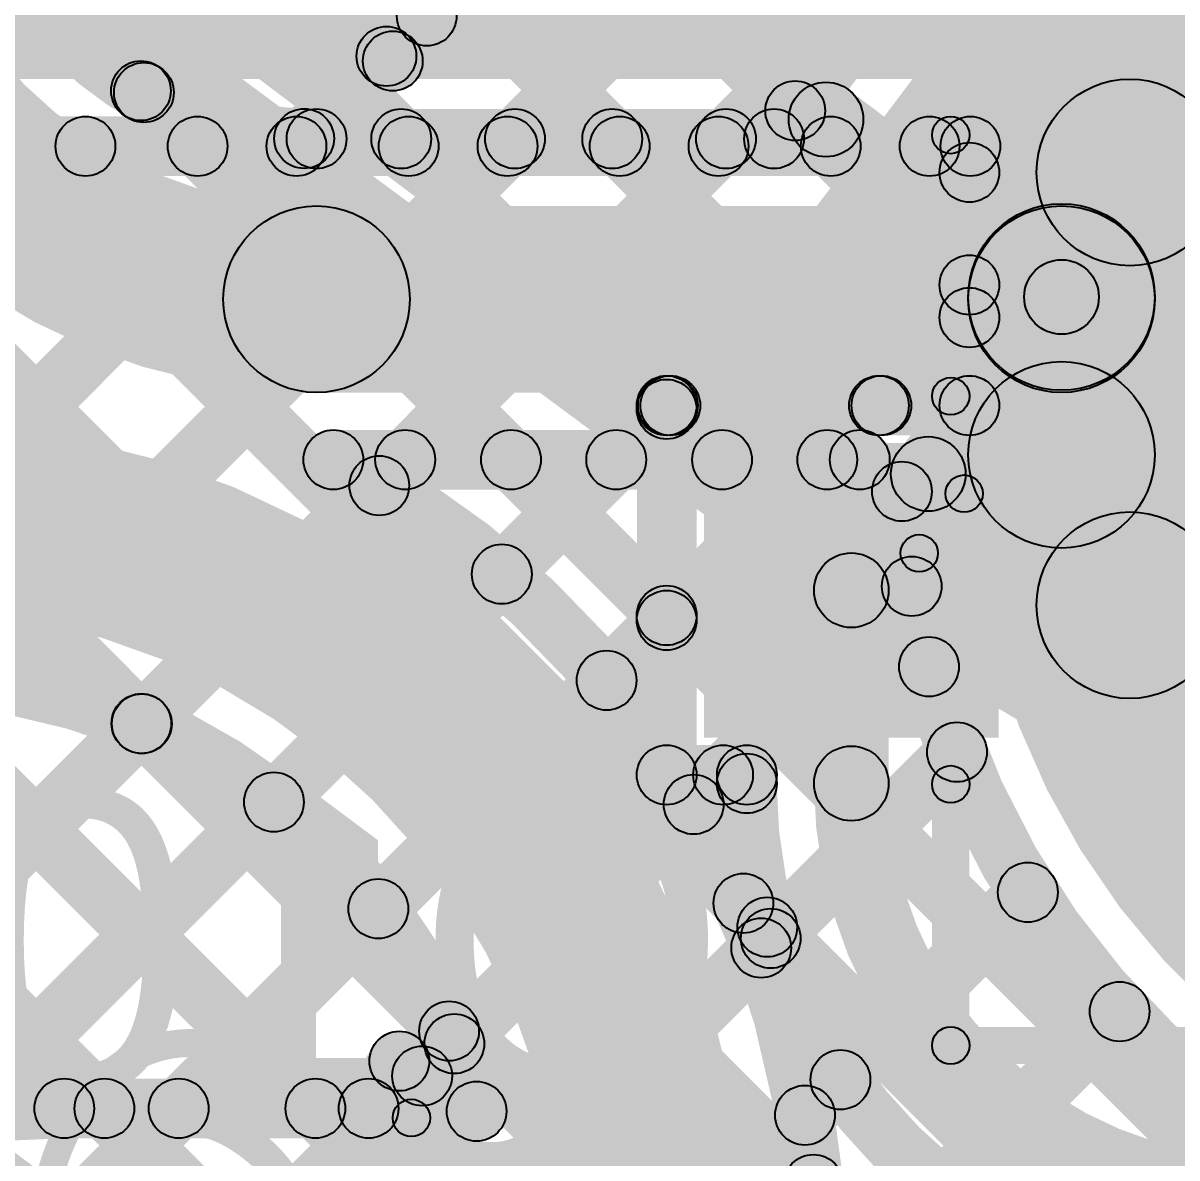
# Model space of a CAD drawing. Header units: millimetres. Extents: x -2.17 to 2.17, y -2.17 to 2.17.
# Drawn here: x -0.7623 to -0.6077, y -1.0527 to -0.9006 of the extents above; entities that cross this region are included whole.
import ezdxf

# ---------------------------------------------------------------- set-up
doc = ezdxf.new("R2010")
doc.units = ezdxf.units.MM
doc.header["$MEASUREMENT"] = 0
for name, color, linetype in [('BottomLayer', 5, 'Continuous'), ('BottomOverlay', 54, 'Continuous'), ('BottomPaste', 16, 'Continuous'), ('BottomSolder', 6, 'Continuous'), ('Mechanical2', 216, 'Continuous'), ('TopLayer', 1, 'Continuous'), ('TopOverlay', 2, 'Continuous'), ('TopPaste', 8, 'Continuous'), ('TopSolder', 216, 'Continuous')]:
    doc.layers.add(name, color=color, linetype=linetype)

# ---------------------------------------------------------------- blocks, each defined once
blk = doc.blocks.new('SOT23_3_B_97')
at = {"layer": 'BottomLayer'}
for points in [[(-0.02165995, 0.02657475), (-0.05315605, 0.02657475), (-0.05315605, 0.05807085), (-0.02165995, 0.05807085)], [(0.05314315, 0.02657475), (0.02164705, 0.02657475), (0.02164705, 0.05807085), (0.05314315, 0.05807085)], [(0.01574165, -0.05807095), (-0.01575445, -0.05807095), (-0.01575445, -0.02657485), (0.01574165, -0.02657485)]]:
    blk.add_hatch(color=5, dxfattribs=at).paths.add_polyline_path(points)
at = {"layer": 'BottomOverlay'}
h = blk.add_hatch(color=54, dxfattribs=at)
edge = h.paths.add_edge_path()
edge.add_arc((-0.066, 0.045), 0.0025, 0, 360)
h = blk.add_hatch(color=54, dxfattribs=at)
edge = h.paths.add_edge_path()
edge.add_arc((-0.06, 0.045), 0.0025, 0, 360)
h = blk.add_hatch(color=54, dxfattribs=at)
edge = h.paths.add_edge_path()
edge.add_arc((-0.0110064, 0.032), 0.0025, 0, 360)
for points in [[(0.0109936, 0.0345), (0.0109936, 0.0295), (-0.0110064, 0.0295), (-0.0110064, 0.0345)], [(-0.0585064, -0.029), (-0.0635064, -0.029), (-0.0635064, 0.03), (-0.0585064, 0.03)], [(0.0634936, -0.029), (0.0584936, -0.029), (0.0584936, 0.03), (0.0634936, 0.03)], [(-0.0260064, -0.0265), (-0.0260064, -0.0315), (-0.0610064, -0.0315), (-0.0610064, -0.0265)], [(0.0609936, -0.0265), (0.0609936, -0.0315), (0.0259936, -0.0315), (0.0259936, -0.0265)]]:
    blk.add_hatch(color=54, dxfattribs=at).paths.add_polyline_path(points)
h = blk.add_hatch(color=54, dxfattribs=at)
edge = h.paths.add_edge_path()
edge.add_arc((0.0109936, 0.032), 0.0025, 0, 360)
h = blk.add_hatch(color=54, dxfattribs=at)
edge = h.paths.add_edge_path()
edge.add_arc((-0.0610064, 0.03), 0.0025, 0, 360)
h = blk.add_hatch(color=54, dxfattribs=at)
edge = h.paths.add_edge_path()
edge.add_arc((0.0609936, 0.03), 0.0025, 0, 360)
h = blk.add_hatch(color=54, dxfattribs=at)
edge = h.paths.add_edge_path()
edge.add_arc((-0.0610064, -0.029), 0.0025, 0, 360)
h = blk.add_hatch(color=54, dxfattribs=at)
edge = h.paths.add_edge_path()
edge.add_arc((-0.0610064, -0.029), 0.0025, 0, 360)
h = blk.add_hatch(color=54, dxfattribs=at)
edge = h.paths.add_edge_path()
edge.add_arc((-0.0260064, -0.029), 0.0025, 0, 360)
h = blk.add_hatch(color=54, dxfattribs=at)
edge = h.paths.add_edge_path()
edge.add_arc((0.0259936, -0.029), 0.0025, 0, 360)
h = blk.add_hatch(color=54, dxfattribs=at)
edge = h.paths.add_edge_path()
edge.add_arc((0.0609936, -0.029), 0.0025, 0, 360)
h = blk.add_hatch(color=54, dxfattribs=at)
edge = h.paths.add_edge_path()
edge.add_arc((0.0609936, -0.029), 0.0025, 0, 360)
at = {"layer": 'BottomPaste'}
for points in [[(-0.02165995, 0.02657475), (-0.05315605, 0.02657475), (-0.05315605, 0.05807085), (-0.02165995, 0.05807085)], [(0.05314315, 0.02657475), (0.02164705, 0.02657475), (0.02164705, 0.05807085), (0.05314315, 0.05807085)], [(0.01574165, -0.05807095), (-0.01575445, -0.05807095), (-0.01575445, -0.02657485), (0.01574165, -0.02657485)]]:
    blk.add_hatch(color=16, dxfattribs=at).paths.add_polyline_path(points)
at = {"layer": 'BottomSolder'}
for points in [[(-0.01765995, 0.02257475), (-0.05715605, 0.02257475), (-0.05715605, 0.06207085), (-0.01765995, 0.06207085)], [(0.05714315, 0.02257475), (0.01764705, 0.02257475), (0.01764705, 0.06207085), (0.05714315, 0.06207085)], [(0.01974165, -0.06207095), (-0.01975445, -0.06207095), (-0.01975445, -0.02257485), (0.01974165, -0.02257485)]]:
    blk.add_hatch(color=6, dxfattribs=at).paths.add_polyline_path(points)
at = {"layer": 'BottomOverlay', "const_width": 0.005}
blk.add_lwpolyline([(-0.06, 0.045, 1), (-0.066, 0.045, 1)], format="xyb", close=True, dxfattribs=at)
at = {"layer": 'BottomOverlay'}
for centre in [(-0.066, 0.045), (-0.06, 0.045), (-0.0110064, 0.032), (0.0109936, 0.032), (-0.0610064, 0.03), (0.0609936, 0.03), (-0.0610064, -0.029), (-0.0610064, -0.029), (-0.0260064, -0.029), (0.0259936, -0.029), (0.0609936, -0.029), (0.0609936, -0.029)]:
    blk.add_circle(centre, 0.0025, dxfattribs=at)
blk = doc.blocks.new('WS2812B_M____220')
at = {"layer": 'TopLayer'}
blk.add_hatch(color=1, dxfattribs=at).paths.add_polyline_path([(0.03503965, -0.01141725), (0.09409475, -0.01141725), (0.09409475, -0.05078735), (0.03503965, -0.05078735)])
at = {"layer": 'TopOverlay'}
h = blk.add_hatch(color=2, dxfattribs=at)
edge = h.paths.add_edge_path()
edge.add_arc((0.0699999, -0.06), 0.0025, 0, 360)
for points in [[(0.072500199998875, -0.06999992500000003), (0.067500200001125, -0.07000007499999997), (0.067499900001125, -0.06000007499999997), (0.072499899998875, -0.05999992500000004)], [(-0.06999999642857653, -0.07250019999999745), (-0.07000000357142347, -0.06750020000000255), (0.07000019642857654, -0.06750000000000254), (0.07000020357142347, -0.07249999999999746)]]:
    blk.add_hatch(color=2, dxfattribs=at).paths.add_polyline_path(points)
h = blk.add_hatch(color=2, dxfattribs=at)
edge = h.paths.add_edge_path()
edge.add_arc((0.0700002, -0.07), 0.0025, 0, 360)
h = blk.add_hatch(color=2, dxfattribs=at)
edge = h.paths.add_edge_path()
edge.add_arc((0.0700002, -0.07), 0.0025, 0, 360)
at = {"layer": 'TopPaste'}
blk.add_hatch(color=8, dxfattribs=at).paths.add_polyline_path([(0.03503965, -0.01141725), (0.09409475, -0.01141725), (0.09409475, -0.05078735), (0.03503965, -0.05078735)])
at = {"layer": 'TopSolder'}
for points in [[(0.03103955, 0.05478745), (0.09809465, 0.05478745), (0.09809465, 0.00741735), (0.03103955, 0.00741735)], [(0.03103965, -0.00741725), (0.09809475, -0.00741725), (0.09809475, -0.05478735), (0.03103965, -0.05478735)]]:
    blk.add_hatch(color=216, dxfattribs=at).paths.add_polyline_path(points)
at = {"layer": 'TopOverlay'}
for centre in [(0.0699999, -0.06), (0.0700002, -0.07), (0.0700002, -0.07)]:
    blk.add_circle(centre, 0.0025, dxfattribs=at)
blk = doc.blocks.new('C__0402_356')
at = {"layer": 'TopLayer'}
for points in [[(-0.0275, -0.0125), (-0.0275, 0.0125), (-0.009499999999999998, 0.0125), (-0.009500000000000001, -0.0125)], [(0.009499999999999998, -0.0125), (0.009500000000000001, 0.0125), (0.0275, 0.0125), (0.0275, -0.0125)]]:
    blk.add_hatch(color=1, dxfattribs=at).paths.add_polyline_path(points)
at = {"layer": 'TopOverlay'}
h = blk.add_hatch(color=2, dxfattribs=at)
edge = h.paths.add_edge_path()
edge.add_arc((-0.031, 0.0159999), 0.0025, 0, 360)
h = blk.add_hatch(color=2, dxfattribs=at)
edge = h.paths.add_edge_path()
edge.add_arc((-0.031, 0.0159999), 0.0025, 0, 360)
for points in [[(-0.0110001125000625, 0.01849999999996875), (-0.0110000874999375, 0.01350000000003125), (-0.0309999874999375, 0.01349990000003125), (-0.0310000125000625, 0.01849989999996875)], [(0.031, 0.0185), (0.031, 0.0135), (0.011, 0.0135), (0.011, 0.0185)], [(-0.0335, 0.0159999), (-0.0285, 0.0159999), (-0.0285, -0.016), (-0.0335, -0.016)], [(0.0285, 0.016), (0.0335, 0.016), (0.0335, -0.0159999), (0.0285, -0.0159999)], [(-0.011, -0.0135), (-0.011, -0.0185), (-0.031, -0.0185), (-0.031, -0.0135)], [(0.0309999874999375, -0.01349990000003125), (0.0310000125000625, -0.01849989999996875), (0.0110001125000625, -0.01849999999996875), (0.0110000874999375, -0.01350000000003125)]]:
    blk.add_hatch(color=2, dxfattribs=at).paths.add_polyline_path(points)
h = blk.add_hatch(color=2, dxfattribs=at)
edge = h.paths.add_edge_path()
edge.add_arc((-0.0110001, 0.016), 0.0025, 0, 360)
h = blk.add_hatch(color=2, dxfattribs=at)
edge = h.paths.add_edge_path()
edge.add_arc((0.011, 0.016), 0.0025, 0, 360)
h = blk.add_hatch(color=2, dxfattribs=at)
edge = h.paths.add_edge_path()
edge.add_arc((0.031, 0.016), 0.0025, 0, 360)
h = blk.add_hatch(color=2, dxfattribs=at)
edge = h.paths.add_edge_path()
edge.add_arc((0.031, 0.016), 0.0025, 0, 360)
h = blk.add_hatch(color=2, dxfattribs=at)
edge = h.paths.add_edge_path()
edge.add_arc((-0.031, -0.016), 0.0025, 0, 360)
h = blk.add_hatch(color=2, dxfattribs=at)
edge = h.paths.add_edge_path()
edge.add_arc((-0.031, -0.016), 0.0025, 0, 360)
h = blk.add_hatch(color=2, dxfattribs=at)
edge = h.paths.add_edge_path()
edge.add_arc((-0.011, -0.016), 0.0025, 0, 360)
h = blk.add_hatch(color=2, dxfattribs=at)
edge = h.paths.add_edge_path()
edge.add_arc((0.0110001, -0.016), 0.0025, 0, 360)
h = blk.add_hatch(color=2, dxfattribs=at)
edge = h.paths.add_edge_path()
edge.add_arc((0.031, -0.0159999), 0.0025, 0, 360)
h = blk.add_hatch(color=2, dxfattribs=at)
edge = h.paths.add_edge_path()
edge.add_arc((0.031, -0.0159999), 0.0025, 0, 360)
at = {"layer": 'TopPaste'}
for points in [[(-0.0275, -0.0125), (-0.0275, 0.0125), (-0.009499999999999998, 0.0125), (-0.009500000000000001, -0.0125)], [(0.009499999999999998, -0.0125), (0.009500000000000001, 0.0125), (0.0275, 0.0125), (0.0275, -0.0125)]]:
    blk.add_hatch(color=8, dxfattribs=at).paths.add_polyline_path(points)
at = {"layer": 'TopSolder'}
for points in [[(-0.0298622, -0.0148622), (-0.0298622, 0.0148622), (-0.007137799999999999, 0.0148622), (-0.007137800000000001, -0.0148622)], [(0.007137799999999999, -0.0148622), (0.007137800000000001, 0.0148622), (0.0298622, 0.0148622), (0.0298622, -0.0148622)]]:
    blk.add_hatch(color=216, dxfattribs=at).paths.add_polyline_path(points)
at = {"layer": 'TopOverlay'}
for centre in [(-0.031, 0.0159999), (-0.031, 0.0159999), (-0.0110001, 0.016), (0.011, 0.016), (0.031, 0.016), (0.031, 0.016), (-0.031, -0.016), (-0.031, -0.016), (-0.011, -0.016), (0.0110001, -0.016), (0.031, -0.0159999), (0.031, -0.0159999)]:
    blk.add_circle(centre, 0.0025, dxfattribs=at)

msp = doc.modelspace()

# ---------------------------------------------------------------- hatches: boundary and pattern name
at = {"layer": 'BottomLayer'}
for points in [[(-0.8998904271247461, -0.8466675271247461), (-0.8942335728752538, -0.8410106728752539), (-0.2302130728752538, -1.505031172875254), (-0.2358699271247462, -1.510688027124746)], [(-0.9028284271247461, -0.8720138271247462), (-0.8971715728752538, -0.8663569728752538), (-0.2589549728752538, -1.504573572875254), (-0.2646118271247462, -1.510230427124746)], [(-0.7910752, -0.9081105), (-0.7910752, -0.8831105), (-0.589, -0.8831105), (-0.589, -0.9081105)], [(-0.9028284271247461, -0.9002981271247461), (-0.8971715728752538, -0.8946412728752539), (-0.2876969728752538, -1.504115872875254), (-0.2933538271247462, -1.509772727124746)], [(-0.7910752, -0.9211105), (-0.7910752, -0.9131105), (-0.6353681, -0.9131105), (-0.6353681, -0.9211105)], [(-0.8971715728752538, -1.150820127124746), (-0.9028284271247461, -1.145163272875254), (-0.6719472271247462, -0.9142820728752539), (-0.6662903728752538, -0.9199389271247461)], [(-0.8971715728752538, -1.122535827124746), (-0.9028284271247461, -1.116878972875254), (-0.7002315271247461, -0.9142820728752539), (-0.6945746728752539, -0.9199389271247461)], [(-0.8971715728752538, -1.094251527124746), (-0.9028284271247461, -1.088594672875254), (-0.7285158271247462, -0.9142820728752539), (-0.7228589728752538, -0.9199389271247461)], [(-0.8971715728752538, -1.065967227124746), (-0.9028284271247461, -1.060310372875254), (-0.7568001271247461, -0.9142820728752539), (-0.7511432728752538, -0.9199389271247461)], [(-0.7985171271247461, -0.9197565271247461), (-0.7928602728752538, -0.9140996728752538), (-0.2014710728752538, -1.505488872875254), (-0.2071279271247462, -1.511145727124746)], [(-0.7700504271247461, -0.9199389271247461), (-0.7643935728752539, -0.9142820728752539), (-0.6597584728752539, -1.018917172875254), (-0.6654153271247462, -1.024574027124746)], [(-0.7417661271247461, -0.9199389271247461), (-0.7361092728752539, -0.9142820728752539), (-0.6732425728752539, -0.9771487728752538), (-0.6788994271247462, -0.9828056271247462)], [(-0.7134818271247462, -0.9199389271247461), (-0.7078249728752538, -0.9142820728752539), (-0.6730794728752538, -0.9490275728752539), (-0.6787363271247462, -0.9546844271247461)], [(-0.6851975271247461, -0.9199389271247461), (-0.6795406728752539, -0.9142820728752539), (-0.6447951728752539, -0.9490275728752539), (-0.6504520271247461, -0.9546844271247461)], [(-0.6727515728752539, -0.9546844271247461), (-0.6784084271247461, -0.9490275728752539), (-0.6436629271247462, -0.9142820728752539), (-0.6380060728752539, -0.9199389271247461)], [(-0.6569132271247461, -0.9199389271247461), (-0.6512563728752538, -0.9142820728752539), (-0.6326715728752539, -0.9328668728752538), (-0.6383284271247461, -0.9385237271247462)], [(-0.6315, -0.951856), (-0.6395, -0.951856), (-0.6395, -0.9206105), (-0.6315, -0.9206105)], [(-0.6015, -0.9786105), (-0.6265, -0.9786105), (-0.6265, -0.9206105), (-0.6015, -0.9206105)], [(-0.6444672728752538, -0.9546844271247461), (-0.6501241271247461, -0.9490275728752539), (-0.6383284271247461, -0.9372318728752539), (-0.6326715728752539, -0.9428887271247461)], [(-0.676071, -0.955856), (-0.676071, -0.947856), (-0.6355, -0.947856), (-0.6355, -0.955856)], [(-0.8971715728752538, -1.179104427124746), (-0.9028284271247461, -1.173447572875254), (-0.6788994271247462, -0.9495185728752539), (-0.6732425728752539, -0.9551754271247461)], [(-0.672071, -1.0013522), (-0.680071, -1.0013522), (-0.680071, -0.951856), (-0.672071, -0.951856)], [(-0.6463229, -1.002491), (-0.6563229, -1.002491), (-0.6563229, -0.9766041), (-0.6463229, -0.9766041)], [(-0.8971715728752538, -1.207388727124746), (-0.9028284271247461, -1.201731872875254), (-0.6788994271247462, -0.9778028728752538), (-0.6732425728752539, -0.9834597271247462)], [(-0.676071, -1.0053522), (-0.676071, -0.9973522), (-0.6653229, -0.9973522), (-0.6653229, -1.0053522)], [(-0.8971715728752538, -1.235673027124746), (-0.9028284271247461, -1.230016172875254), (-0.6713360271247462, -0.9985237728752538), (-0.6656791728752539, -1.004180627124746)], [(-0.8971715728752538, -1.263957327124746), (-0.9028284271247461, -1.258300472875254), (-0.6649577271247461, -1.020429772875254), (-0.6593008728752539, -1.026086627124746)], [(-0.8971715728752538, -1.292241627124746), (-0.9028284271247461, -1.286584772875254), (-0.6556101271247461, -1.039366472875254), (-0.6499532728752538, -1.045023327124746)]]:
    msp.add_hatch(color=5, dxfattribs=at).paths.add_polyline_path(points)
h = msp.add_hatch(color=5, dxfattribs=at)
edge = h.paths.add_edge_path()
edge.add_arc((-0.614, -0.9206105), 0.0125, 0, 360)
h = msp.add_hatch(color=5, dxfattribs=at)
edge = h.paths.add_edge_path()
edge.add_arc((-0.614, -0.9206105), 0.0125, 0, 360)
h = msp.add_hatch(color=5, dxfattribs=at)
edge = h.paths.add_edge_path()
edge.add_arc((-0.7539717, -0.9171105), 0.004, 0, 360)
h = msp.add_hatch(color=5, dxfattribs=at)
edge = h.paths.add_edge_path()
edge.add_arc((-0.7389377, -0.9171105), 0.004, 0, 360)
h = msp.add_hatch(color=5, dxfattribs=at)
edge = h.paths.add_edge_path()
edge.add_arc((-0.7256874, -0.9171105), 0.004, 0, 360)
h = msp.add_hatch(color=5, dxfattribs=at)
edge = h.paths.add_edge_path()
edge.add_arc((-0.7106534, -0.9171105), 0.004, 0, 360)
h = msp.add_hatch(color=5, dxfattribs=at)
edge = h.paths.add_edge_path()
edge.add_arc((-0.6974031, -0.9171105), 0.004, 0, 360)
h = msp.add_hatch(color=5, dxfattribs=at)
edge = h.paths.add_edge_path()
edge.add_arc((-0.6823691, -0.9171105), 0.004, 0, 360)
h = msp.add_hatch(color=5, dxfattribs=at)
edge = h.paths.add_edge_path()
edge.add_arc((-0.6691188, -0.9171105), 0.004, 0, 360)
h = msp.add_hatch(color=5, dxfattribs=at)
edge = h.paths.add_edge_path()
edge.add_arc((-0.6540848, -0.9171105), 0.004, 0, 360)
h = msp.add_hatch(color=5, dxfattribs=at)
edge = h.paths.add_edge_path()
edge.add_arc((-0.6408345, -0.9171105), 0.004, 0, 360)
h = msp.add_hatch(color=5, dxfattribs=at)
edge = h.paths.add_edge_path()
edge.add_arc((-0.6353681, -0.9171105), 0.004, 0, 360)
h = msp.add_hatch(color=5, dxfattribs=at)
edge = h.paths.add_edge_path()
edge.add_arc((-0.6353681, -0.9171105), 0.004, 0, 360)
h = msp.add_hatch(color=5, dxfattribs=at)
edge = h.paths.add_edge_path()
edge.add_arc((-0.6355, -0.9206105), 0.004, 0, 360)
h = msp.add_hatch(color=5, dxfattribs=at)
edge = h.paths.add_edge_path()
edge.add_arc((-0.6355, -0.9206105), 0.004, 0, 360)
h = msp.add_hatch(color=5, dxfattribs=at)
edge = h.paths.add_edge_path()
edge.add_arc((-0.6355, -0.9356953), 0.004, 0, 360)
h = msp.add_hatch(color=5, dxfattribs=at)
edge = h.paths.add_edge_path()
edge.add_arc((-0.6355, -0.9400603), 0.004, 0, 360)
h = msp.add_hatch(color=5, dxfattribs=at)
edge = h.paths.add_edge_path()
edge.add_arc((-0.676071, -0.951856), 0.004, 0, 360)
h = msp.add_hatch(color=5, dxfattribs=at)
edge = h.paths.add_edge_path()
edge.add_arc((-0.676071, -0.951856), 0.004, 0, 360)
h = msp.add_hatch(color=5, dxfattribs=at)
edge = h.paths.add_edge_path()
edge.add_arc((-0.6759079, -0.951856), 0.004, 0, 360)
h = msp.add_hatch(color=5, dxfattribs=at)
edge = h.paths.add_edge_path()
edge.add_arc((-0.67558, -0.951856), 0.004, 0, 360)
h = msp.add_hatch(color=5, dxfattribs=at)
edge = h.paths.add_edge_path()
edge.add_arc((-0.6476236, -0.951856), 0.004, 0, 360)
h = msp.add_hatch(color=5, dxfattribs=at)
edge = h.paths.add_edge_path()
edge.add_arc((-0.6472957, -0.951856), 0.004, 0, 360)
h = msp.add_hatch(color=5, dxfattribs=at)
edge = h.paths.add_edge_path()
edge.add_arc((-0.6355, -0.951856), 0.004, 0, 360)
h = msp.add_hatch(color=5, dxfattribs=at)
edge = h.paths.add_edge_path()
edge.add_arc((-0.6355, -0.951856), 0.004, 0, 360)
h = msp.add_hatch(color=5, dxfattribs=at)
edge = h.paths.add_edge_path()
edge.add_arc((-0.676071, -0.952347), 0.004, 0, 360)
h = msp.add_hatch(color=5, dxfattribs=at)
edge = h.paths.add_edge_path()
edge.add_arc((-0.614, -0.9786105), 0.0125, 0, 360)
h = msp.add_hatch(color=5, dxfattribs=at)
edge = h.paths.add_edge_path()
edge.add_arc((-0.614, -0.9786105), 0.0125, 0, 360)
h = msp.add_hatch(color=5, dxfattribs=at)
edge = h.paths.add_edge_path()
edge.add_arc((-0.6513229, -0.9766041), 0.005, 0, 360)
h = msp.add_hatch(color=5, dxfattribs=at)
edge = h.paths.add_edge_path()
edge.add_arc((-0.676071, -0.9799772), 0.004, 0, 360)
h = msp.add_hatch(color=5, dxfattribs=at)
edge = h.paths.add_edge_path()
edge.add_arc((-0.676071, -0.9806313), 0.004, 0, 360)
h = msp.add_hatch(color=5, dxfattribs=at)
edge = h.paths.add_edge_path()
edge.add_arc((-0.676071, -1.0013522), 0.004, 0, 360)
h = msp.add_hatch(color=5, dxfattribs=at)
edge = h.paths.add_edge_path()
edge.add_arc((-0.676071, -1.0013522), 0.004, 0, 360)
h = msp.add_hatch(color=5, dxfattribs=at)
edge = h.paths.add_edge_path()
edge.add_arc((-0.6685076, -1.0013522), 0.004, 0, 360)
h = msp.add_hatch(color=5, dxfattribs=at)
edge = h.paths.add_edge_path()
edge.add_arc((-0.6653229, -1.0013522), 0.004, 0, 360)
h = msp.add_hatch(color=5, dxfattribs=at)
edge = h.paths.add_edge_path()
edge.add_arc((-0.6653229, -1.002491), 0.004, 0, 360)
h = msp.add_hatch(color=5, dxfattribs=at)
edge = h.paths.add_edge_path()
edge.add_arc((-0.6513229, -1.002491), 0.005, 0, 360)
h = msp.add_hatch(color=5, dxfattribs=at)
edge = h.paths.add_edge_path()
edge.add_arc((-0.6513229, -1.002491), 0.005, 0, 360)
h = msp.add_hatch(color=5, dxfattribs=at)
edge = h.paths.add_edge_path()
edge.add_arc((-0.6625869, -1.0217456), 0.004, 0, 360)
h = msp.add_hatch(color=5, dxfattribs=at)
edge = h.paths.add_edge_path()
edge.add_arc((-0.6621293, -1.0232582), 0.004, 0, 360)
h = msp.add_hatch(color=5, dxfattribs=at)
edge = h.paths.add_edge_path()
edge.add_arc((-0.6527817, -1.0421949), 0.004, 0, 360)
at = {"layer": 'TopLayer'}
for points in [[(-0.7053997728752539, -0.9024797271247461), (-0.7110566271247462, -0.8968228728752539), (-0.6357150271247461, -0.8214812728752539), (-0.6300581728752539, -0.8271381271247461)], [(-0.6935746728752539, -0.9189389271247461), (-0.6992315271247461, -0.9132820728752539), (-0.6080612271247462, -0.8221117728752538), (-0.6024043728752538, -0.8277686271247462)], [(-0.7095825558113581, -0.9080951572415125), (-0.7159716441886419, -0.9032806427584875), (-0.681445444188642, -0.8574627427584876), (-0.675056355811358, -0.8622772572415125)], [(-0.7716707580908031, -0.8663169435486564), (-0.7668562419091969, -0.8599278564513435), (-0.7103698419091968, -0.9024933564513435), (-0.7151843580908032, -0.9088824435486564)], [(-0.7533365271247462, -0.8800840271247461), (-0.7476796728752538, -0.8744271728752538), (-0.7088247728752538, -0.9132820728752539), (-0.7144816271247462, -0.9189389271247461)], [(-0.6952922271247461, -0.8815597271247462), (-0.6896353728752539, -0.8759028728752538), (-0.6560182728752538, -0.9095199728752539), (-0.6616751271247462, -0.9151768271247461)], [(-0.6584870542517779, -0.9185177551718745), (-0.6648761457482221, -0.9137032448281255), (-0.6408372457482221, -0.8818024448281254), (-0.6344481542517779, -0.8866169551718746)], [(-0.6652903728752538, -0.9189389271247461), (-0.6709472271247462, -0.9132820728752539), (-0.6448273271247461, -0.8871621728752539), (-0.6391704728752539, -0.8928190271247461)], [(-0.7658885271247462, -0.8958163271247461), (-0.7602316728752538, -0.8901594728752539), (-0.7433124728752538, -0.9070786728752539), (-0.7489693271247462, -0.9127355271247461)], [(-0.7437084728752539, -0.9125041271247462), (-0.7493653271247461, -0.9068472728752539), (-0.7325836271247461, -0.8900655728752539), (-0.7269267728752539, -0.8957224271247461)], [(-0.7074468271247462, -0.8976894271247462), (-0.7017899728752539, -0.8920325728752538), (-0.6805404728752539, -0.9132820728752539), (-0.6861973271247461, -0.9189389271247461)], [(-0.7107970728752538, -0.9078770271247462), (-0.7164539271247461, -0.9022201728752538), (-0.7110566271247462, -0.8968228728752539), (-0.7053997728752539, -0.9024797271247461)], [(-0.7218292728752539, -0.9189092271247461), (-0.7274861271247461, -0.9132523728752538), (-0.7164539271247461, -0.9022201728752538), (-0.7107970728752538, -0.9078770271247462)], [(-0.6577293694996735, -0.9175123817822551), (-0.6517112305003265, -0.9095260182177448), (-0.6201431305003265, -0.9333142182177449), (-0.6261612694996735, -0.9413005817822552)], [(-0.723, -0.9201105), (-0.723, -0.9121105), (-0.6616816, -0.9121105), (-0.6616816, -0.9201105)], [(-0.723, -0.9501105), (-0.723, -0.9251105), (-0.6231522, -0.9251105), (-0.6231522, -0.9501105)], [(-0.6261612694996735, -0.9413005817822552), (-0.6201431305003265, -0.9333142182177449), (-0.5885750305003264, -0.9571024182177449), (-0.5945931694996736, -0.9650887817822551)], [(-0.6370239238549172, -0.9640239769804614), (-0.6450102761450827, -0.9580058230195386), (-0.6271453761450827, -0.9342983230195386), (-0.6191590238549173, -0.9403164769804614)], [(-0.6106522, -0.9376105), (-0.6356522, -0.9376105), (-0.6356522, -0.9373074), (-0.6106522, -0.9373074)], [(-0.6106522, -0.9584583), (-0.6356522, -0.9584583), (-0.6356522, -0.9376105), (-0.6106522, -0.9376105)], [(-0.7207468, -0.9631105), (-0.7207468, -0.9551105), (-0.6501911, -0.9551105), (-0.6501911, -0.9631105)], [(-0.7117578728752538, -0.9654064271247461), (-0.7174147271247462, -0.9597495728752539), (-0.7139472271247461, -0.9562820728752539), (-0.7082903728752539, -0.9619389271247462)], [(-0.6953375728752539, -0.9772704271247461), (-0.7009944271247461, -0.9716135728752539), (-0.6856629271247462, -0.9562820728752539), (-0.6800060728752538, -0.9619389271247462)], [(-0.6997659271247462, -0.9619389271247462), (-0.6941090728752538, -0.9562820728752539), (-0.5870332728752539, -1.063357872875254), (-0.5926901271247461, -1.069014727124746)], [(-0.6812917728752539, -0.9915089271247461), (-0.6869486271247461, -0.9858520728752539), (-0.6573786271247462, -0.9562820728752539), (-0.6517217728752539, -0.9619389271247462)], [(-0.6714816271247461, -0.9619389271247462), (-0.6658247728752539, -0.9562820728752539), (-0.6380839728752539, -0.9840228728752538), (-0.6437408271247461, -0.9896797271247462)], [(-0.6525983687068092, -0.9623050355489049), (-0.6477838312931908, -0.9559159644510951), (-0.6421350312931908, -0.9601726644510951), (-0.6469495687068092, -0.9665617355489049)], [(-0.6696286728752538, -1.008130127124746), (-0.6752855271247461, -1.002473272875254), (-0.6460566271247461, -0.9732443728752539), (-0.6403997728752538, -0.9789012271247461)], [(-0.7837723271247461, -0.9910697271247462), (-0.7781154728752538, -0.9854128728752538), (-0.7203220728752538, -1.043206272875254), (-0.7259789271247461, -1.048863127124746)], [(-0.8097367271247461, -0.9933896271247461), (-0.8040798728752538, -0.9877327728752539), (-0.7486063728752539, -1.043206272875254), (-0.7542632271247461, -1.048863127124746)], [(-0.8090171728752539, -1.062665727124746), (-0.8146740271247461, -1.057008872875254), (-0.7492994271247462, -0.9916342728752539), (-0.7436425728752538, -0.9972911271247461)], [(-0.7492423271247461, -0.9973154271247462), (-0.7435854728752539, -0.9916585728752538), (-0.7024018728752539, -1.032842172875254), (-0.7080587271247462, -1.038499027124746)], [(-0.6605761728752538, -1.027361927124746), (-0.6662330271247462, -1.021705072875254), (-0.6399900271247462, -0.9954620728752539), (-0.6343331728752538, -1.001118927124746)], [(-0.7681682728752539, -1.050101127124746), (-0.7738251271247462, -1.044444272875254), (-0.7315367271247462, -1.002155872875254), (-0.7258798728752539, -1.007812727124746)], [(-0.6547064728752539, -1.049776527124746), (-0.6603633271247461, -1.044119672875254), (-0.6304951271247461, -1.014251472875254), (-0.6248382728752538, -1.019908327124746)], [(-0.6686153271247461, -1.021373827124746), (-0.6629584728752539, -1.015716972875254), (-0.6153175728752539, -1.063357872875254), (-0.6209744271247462, -1.069014727124746)], [(-0.7386459728752539, -1.048863127124746), (-0.7443028271247462, -1.043206272875254), (-0.7175446271247461, -1.016448072875254), (-0.7118877728752538, -1.022104927124746)], [(-0.6456603728752539, -1.069014727124746), (-0.6513172271247462, -1.063357872875254), (-0.6181911271247461, -1.030231772875254), (-0.6125342728752539, -1.035888627124746)], [(-0.7060136728752539, -1.044515127124746), (-0.7116705271247461, -1.038858272875254), (-0.7073568271247461, -1.034544572875254), (-0.7016999728752539, -1.040201427124746)], [(-0.7126609099486295, -1.048213244160497), (-0.7193702900513704, -1.043856155839503), (-0.7152563900513705, -1.037521255839503), (-0.7085470099486295, -1.041878344160497)], [(-0.7140802490388836, -1.043054486883329), (-0.7097231509611164, -1.036345113116671), (-0.6993690509611165, -1.043069113116671), (-0.7037261490388835, -1.049778486883329)], [(-0.7568105, -1.0500347), (-0.7568105, -1.0420347), (-0.7160156, -1.0420347), (-0.7160156, -1.0500347)], [(-0.6173760728752539, -1.069014727124746), (-0.6230329271247461, -1.063357872875254), (-0.6032802271247462, -1.043605172875254), (-0.5976233728752539, -1.049262027124746)]]:
    msp.add_hatch(color=1, dxfattribs=at).paths.add_polyline_path(points)
h = msp.add_hatch(color=1, dxfattribs=at)
edge = h.paths.add_edge_path()
edge.add_arc((-0.7082282, -0.8996513), 0.004, 0, 360)
h = msp.add_hatch(color=1, dxfattribs=at)
edge = h.paths.add_edge_path()
edge.add_arc((-0.7082282, -0.8996513), 0.004, 0, 360)
h = msp.add_hatch(color=1, dxfattribs=at)
edge = h.paths.add_edge_path()
edge.add_arc((-0.7136255, -0.9050486), 0.004, 0, 360)
h = msp.add_hatch(color=1, dxfattribs=at)
edge = h.paths.add_edge_path()
edge.add_arc((-0.7136255, -0.9050486), 0.004, 0, 360)
h = msp.add_hatch(color=1, dxfattribs=at)
edge = h.paths.add_edge_path()
edge.add_arc((-0.7127771, -0.9056879), 0.004, 0, 360)
h = msp.add_hatch(color=1, dxfattribs=at)
edge = h.paths.add_edge_path()
edge.add_arc((-0.7127771, -0.9056879), 0.004, 0, 360)
h = msp.add_hatch(color=1, dxfattribs=at)
edge = h.paths.add_edge_path()
edge.add_arc((-0.7465369, -0.9096757), 0.004, 0, 360)
h = msp.add_hatch(color=1, dxfattribs=at)
edge = h.paths.add_edge_path()
edge.add_arc((-0.7461409, -0.9099071), 0.004, 0, 360)
h = msp.add_hatch(color=1, dxfattribs=at)
edge = h.paths.add_edge_path()
edge.add_arc((-0.6588467, -0.9123484), 0.004, 0, 360)
h = msp.add_hatch(color=1, dxfattribs=at)
edge = h.paths.add_edge_path()
edge.add_arc((-0.6547203, -0.9135192), 0.005, 0, 360)
h = msp.add_hatch(color=1, dxfattribs=at)
edge = h.paths.add_edge_path()
edge.add_arc((-0.7246577, -0.9160808), 0.004, 0, 360)
h = msp.add_hatch(color=1, dxfattribs=at)
edge = h.paths.add_edge_path()
edge.add_arc((-0.723, -0.9161105), 0.004, 0, 360)
h = msp.add_hatch(color=1, dxfattribs=at)
edge = h.paths.add_edge_path()
edge.add_arc((-0.723, -0.9161105), 0.004, 0, 360)
h = msp.add_hatch(color=1, dxfattribs=at)
edge = h.paths.add_edge_path()
edge.add_arc((-0.7116532, -0.9161105), 0.004, 0, 360)
h = msp.add_hatch(color=1, dxfattribs=at)
edge = h.paths.add_edge_path()
edge.add_arc((-0.6964031, -0.9161105), 0.004, 0, 360)
h = msp.add_hatch(color=1, dxfattribs=at)
edge = h.paths.add_edge_path()
edge.add_arc((-0.6833689, -0.9161105), 0.004, 0, 360)
h = msp.add_hatch(color=1, dxfattribs=at)
edge = h.paths.add_edge_path()
edge.add_arc((-0.6681188, -0.9161105), 0.004, 0, 360)
h = msp.add_hatch(color=1, dxfattribs=at)
edge = h.paths.add_edge_path()
edge.add_arc((-0.6616816, -0.9161105), 0.004, 0, 360)
h = msp.add_hatch(color=1, dxfattribs=at)
edge = h.paths.add_edge_path()
edge.add_arc((-0.6616816, -0.9161105), 0.004, 0, 360)
h = msp.add_hatch(color=1, dxfattribs=at)
edge = h.paths.add_edge_path()
edge.add_arc((-0.723, -0.9376105), 0.0125, 0, 360)
h = msp.add_hatch(color=1, dxfattribs=at)
edge = h.paths.add_edge_path()
edge.add_arc((-0.723, -0.9376105), 0.0125, 0, 360)
h = msp.add_hatch(color=1, dxfattribs=at)
edge = h.paths.add_edge_path()
edge.add_arc((-0.6231522, -0.9373074), 0.0125, 0, 360)
h = msp.add_hatch(color=1, dxfattribs=at)
edge = h.paths.add_edge_path()
edge.add_arc((-0.6231522, -0.9376105), 0.0125, 0, 360)
h = msp.add_hatch(color=1, dxfattribs=at)
edge = h.paths.add_edge_path()
edge.add_arc((-0.6231522, -0.9376105), 0.0125, 0, 360)
h = msp.add_hatch(color=1, dxfattribs=at)
edge = h.paths.add_edge_path()
edge.add_arc((-0.6231522, -0.9376105), 0.0125, 0, 360)
h = msp.add_hatch(color=1, dxfattribs=at)
edge = h.paths.add_edge_path()
edge.add_arc((-0.6231522, -0.9373074), 0.005, 0, 360)
h = msp.add_hatch(color=1, dxfattribs=at)
edge = h.paths.add_edge_path()
edge.add_arc((-0.6231522, -0.9373074), 0.005, 0, 360)
h = msp.add_hatch(color=1, dxfattribs=at)
edge = h.paths.add_edge_path()
edge.add_arc((-0.6231522, -0.9373074), 0.005, 0, 360)
h = msp.add_hatch(color=1, dxfattribs=at)
edge = h.paths.add_edge_path()
edge.add_arc((-0.6231522, -0.9584583), 0.0125, 0, 360)
h = msp.add_hatch(color=1, dxfattribs=at)
edge = h.paths.add_edge_path()
edge.add_arc((-0.6231522, -0.9584583), 0.0125, 0, 360)
h = msp.add_hatch(color=1, dxfattribs=at)
edge = h.paths.add_edge_path()
edge.add_arc((-0.7207468, -0.9591105), 0.004, 0, 360)
h = msp.add_hatch(color=1, dxfattribs=at)
edge = h.paths.add_edge_path()
edge.add_arc((-0.7207468, -0.9591105), 0.004, 0, 360)
h = msp.add_hatch(color=1, dxfattribs=at)
edge = h.paths.add_edge_path()
edge.add_arc((-0.7111188, -0.9591105), 0.004, 0, 360)
h = msp.add_hatch(color=1, dxfattribs=at)
edge = h.paths.add_edge_path()
edge.add_arc((-0.6969375, -0.9591105), 0.004, 0, 360)
h = msp.add_hatch(color=1, dxfattribs=at)
edge = h.paths.add_edge_path()
edge.add_arc((-0.6828345, -0.9591105), 0.004, 0, 360)
h = msp.add_hatch(color=1, dxfattribs=at)
edge = h.paths.add_edge_path()
edge.add_arc((-0.6686532, -0.9591105), 0.004, 0, 360)
h = msp.add_hatch(color=1, dxfattribs=at)
edge = h.paths.add_edge_path()
edge.add_arc((-0.6545502, -0.9591105), 0.004, 0, 360)
h = msp.add_hatch(color=1, dxfattribs=at)
edge = h.paths.add_edge_path()
edge.add_arc((-0.6501911, -0.9591105), 0.004, 0, 360)
h = msp.add_hatch(color=1, dxfattribs=at)
edge = h.paths.add_edge_path()
edge.add_arc((-0.6501911, -0.9591105), 0.004, 0, 360)
h = msp.add_hatch(color=1, dxfattribs=at)
edge = h.paths.add_edge_path()
edge.add_arc((-0.6410171, -0.9610149), 0.005, 0, 360)
h = msp.add_hatch(color=1, dxfattribs=at)
edge = h.paths.add_edge_path()
edge.add_arc((-0.7145863, -0.962578), 0.004, 0, 360)
h = msp.add_hatch(color=1, dxfattribs=at)
edge = h.paths.add_edge_path()
edge.add_arc((-0.6445423, -0.9633672), 0.004, 0, 360)
h = msp.add_hatch(color=1, dxfattribs=at)
edge = h.paths.add_edge_path()
edge.add_arc((-0.6445423, -0.9633672), 0.004, 0, 360)
h = msp.add_hatch(color=1, dxfattribs=at)
edge = h.paths.add_edge_path()
edge.add_arc((-0.698166, -0.974442), 0.004, 0, 360)
h = msp.add_hatch(color=1, dxfattribs=at)
edge = h.paths.add_edge_path()
edge.add_arc((-0.6432282, -0.9760728), 0.004, 0, 360)
h = msp.add_hatch(color=1, dxfattribs=at)
edge = h.paths.add_edge_path()
edge.add_arc((-0.6409124, -0.9868513), 0.004, 0, 360)
h = msp.add_hatch(color=1, dxfattribs=at)
edge = h.paths.add_edge_path()
edge.add_arc((-0.6841202, -0.9886805), 0.004, 0, 360)
h = msp.add_hatch(color=1, dxfattribs=at)
edge = h.paths.add_edge_path()
edge.add_arc((-0.746471, -0.9944627), 0.004, 0, 360)
h = msp.add_hatch(color=1, dxfattribs=at)
edge = h.paths.add_edge_path()
edge.add_arc((-0.7464139, -0.994487), 0.004, 0, 360)
h = msp.add_hatch(color=1, dxfattribs=at)
edge = h.paths.add_edge_path()
edge.add_arc((-0.6371616, -0.9982905), 0.004, 0, 360)
h = msp.add_hatch(color=1, dxfattribs=at)
edge = h.paths.add_edge_path()
edge.add_arc((-0.7287083, -1.0049843), 0.004, 0, 360)
h = msp.add_hatch(color=1, dxfattribs=at)
edge = h.paths.add_edge_path()
edge.add_arc((-0.6724571, -1.0053017), 0.004, 0, 360)
h = msp.add_hatch(color=1, dxfattribs=at)
edge = h.paths.add_edge_path()
edge.add_arc((-0.6276667, -1.0170799), 0.004, 0, 360)
h = msp.add_hatch(color=1, dxfattribs=at)
edge = h.paths.add_edge_path()
edge.add_arc((-0.7147162, -1.0192765), 0.004, 0, 360)
h = msp.add_hatch(color=1, dxfattribs=at)
edge = h.paths.add_edge_path()
edge.add_arc((-0.6657869, -1.0185454), 0.004, 0, 360)
h = msp.add_hatch(color=1, dxfattribs=at)
edge = h.paths.add_edge_path()
edge.add_arc((-0.6634046, -1.0245335), 0.004, 0, 360)
h = msp.add_hatch(color=1, dxfattribs=at)
edge = h.paths.add_edge_path()
edge.add_arc((-0.6153627, -1.0330602), 0.004, 0, 360)
h = msp.add_hatch(color=1, dxfattribs=at)
edge = h.paths.add_edge_path()
edge.add_arc((-0.7052303, -1.0356706), 0.004, 0, 360)
h = msp.add_hatch(color=1, dxfattribs=at)
edge = h.paths.add_edge_path()
edge.add_arc((-0.7045284, -1.037373), 0.004, 0, 360)
h = msp.add_hatch(color=1, dxfattribs=at)
edge = h.paths.add_edge_path()
edge.add_arc((-0.7119017, -1.0396998), 0.004, 0, 360)
h = msp.add_hatch(color=1, dxfattribs=at)
edge = h.paths.add_edge_path()
edge.add_arc((-0.7119017, -1.0396998), 0.004, 0, 360)
h = msp.add_hatch(color=1, dxfattribs=at)
edge = h.paths.add_edge_path()
edge.add_arc((-0.7088421, -1.0416867), 0.004, 0, 360)
h = msp.add_hatch(color=1, dxfattribs=at)
edge = h.paths.add_edge_path()
edge.add_arc((-0.7568105, -1.0460347), 0.004, 0, 360)
h = msp.add_hatch(color=1, dxfattribs=at)
edge = h.paths.add_edge_path()
edge.add_arc((-0.7568105, -1.0460347), 0.004, 0, 360)
h = msp.add_hatch(color=1, dxfattribs=at)
edge = h.paths.add_edge_path()
edge.add_arc((-0.7514348, -1.0460347), 0.004, 0, 360)
h = msp.add_hatch(color=1, dxfattribs=at)
edge = h.paths.add_edge_path()
edge.add_arc((-0.7414744, -1.0460347), 0.004, 0, 360)
h = msp.add_hatch(color=1, dxfattribs=at)
edge = h.paths.add_edge_path()
edge.add_arc((-0.7231505, -1.0460347), 0.004, 0, 360)
h = msp.add_hatch(color=1, dxfattribs=at)
edge = h.paths.add_edge_path()
edge.add_arc((-0.7160156, -1.0460347), 0.004, 0, 360)
h = msp.add_hatch(color=1, dxfattribs=at)
edge = h.paths.add_edge_path()
edge.add_arc((-0.7160156, -1.0460347), 0.004, 0, 360)
h = msp.add_hatch(color=1, dxfattribs=at)
edge = h.paths.add_edge_path()
edge.add_arc((-0.7015476, -1.0464238), 0.004, 0, 360)
h = msp.add_hatch(color=1, dxfattribs=at)
edge = h.paths.add_edge_path()
edge.add_arc((-0.7015476, -1.0464238), 0.004, 0, 360)
h = msp.add_hatch(color=1, dxfattribs=at)
edge = h.paths.add_edge_path()
edge.add_arc((-0.6575349, -1.0469481), 0.004, 0, 360)
h = msp.add_hatch(color=1, dxfattribs=at)
edge = h.paths.add_edge_path()
edge.add_arc((-0.656402, -1.0562146), 0.004, 0, 360)

# ---------------------------------------------------------------- linework, layer by layer
at = {"layer": 'BottomLayer'}
for points, const_width in [([(-0.614, -0.9206105, -0.4142135623730951), (-0.589, -0.8956105)], 0.025), ([(-0.6355, -0.9206105, -0.01883724517399966), (-0.6353681, -0.9171105)], 0.008), ([(-0.5786049, -1.0140056, -0.4142135623730951), (-0.614, -0.9786105)], 0.025), ([(-0.5962034, -1.0716105, -0.4142135623730951), (-0.6653229, -1.002491)], 0.008), ([(-0.5962034, -1.0576105, -0.4142135623730951), (-0.6513229, -1.002491)], 0.01)]:
    msp.add_lwpolyline(points, format="xyb", dxfattribs=dict(at, const_width=const_width))
for centre, radius in [((-0.614, -0.9206105), 0.0125), ((-0.614, -0.9206105), 0.0125), ((-0.7539717, -0.9171105), 0.004), ((-0.7389377, -0.9171105), 0.004), ((-0.7256874, -0.9171105), 0.004), ((-0.7106534, -0.9171105), 0.004), ((-0.6974031, -0.9171105), 0.004), ((-0.6823691, -0.9171105), 0.004), ((-0.6691188, -0.9171105), 0.004), ((-0.6540848, -0.9171105), 0.004), ((-0.6408345, -0.9171105), 0.004), ((-0.6353681, -0.9171105), 0.004), ((-0.6353681, -0.9171105), 0.004), ((-0.6355, -0.9206105), 0.004), ((-0.6355, -0.9206105), 0.004), ((-0.6355, -0.9356953), 0.004), ((-0.6355, -0.9400603), 0.004), ((-0.676071, -0.951856), 0.004), ((-0.676071, -0.951856), 0.004), ((-0.6759079, -0.951856), 0.004), ((-0.67558, -0.951856), 0.004), ((-0.6476236, -0.951856), 0.004), ((-0.6472957, -0.951856), 0.004), ((-0.6355, -0.951856), 0.004), ((-0.6355, -0.951856), 0.004), ((-0.676071, -0.952347), 0.004), ((-0.614, -0.9786105), 0.0125), ((-0.614, -0.9786105), 0.0125), ((-0.6513229, -0.9766041), 0.005), ((-0.676071, -0.9799772), 0.004), ((-0.676071, -0.9806313), 0.004), ((-0.676071, -1.0013522), 0.004), ((-0.676071, -1.0013522), 0.004), ((-0.6685076, -1.0013522), 0.004), ((-0.6653229, -1.0013522), 0.004), ((-0.6653229, -1.002491), 0.004), ((-0.6513229, -1.002491), 0.005), ((-0.6513229, -1.002491), 0.005), ((-0.6625869, -1.0217456), 0.004), ((-0.6621293, -1.0232582), 0.004), ((-0.6527817, -1.0421949), 0.004)]:
    msp.add_circle(centre, radius, dxfattribs=at)
at = {"layer": 'Mechanical2', "const_width": 0.01}
for points in [[(2.1653543, 0.001, 1), (-2.1653543, 0.001, 1)], [(2.081354, -0.01, 1), (-2.049354, -0.01, 1)], [(1.8405512, 0.001, 1), (-1.8405512, 0.001, 1)], [(1.6437008, 0.001, 1), (-1.6437008, 0.001, 1)], [(1.503937, 0, 1), (-1.503937, 0, 1)], [(1.3070866, 0.001, 1), (-1.3070866, 0.001, 1)], [(1.1732283, 0.001, 1), (-1.1732283, 0.001, 1)], [(0.976378, 0.001, 1), (-0.976378, 0.001, 1)]]:
    msp.add_lwpolyline(points, format="xyb", close=True, dxfattribs=at)
at = {"layer": 'TopLayer'}
for points, const_width in [([(-0.674, -0.8176105, -0.676994431294952), (-0.5256978, -0.9221918)], 0.025), ([(-0.723, -0.9376105, -0.4142135623730951), (-0.7907635, -0.869847)], 0.025), ([(-0.723, -0.9161105, -0.4142135623730951), (-0.7692635, -0.869847)], 0.008), ([(-0.535, -1.0466105, -0.4142135623730951), (-0.6231522, -0.9584583)], 0.025), ([(-0.777, -0.9667413, -0.4142135623730951), (-0.6774846, -1.0662567)], 0.025), ([(-0.7207468, -0.9591105, -0.2785776927428045), (-0.6559846, -1.0661863)], 0.008), ([(-0.535, -1.0681105, -0.4011570201941895), (-0.6445423, -0.9633672)], 0.008), ([(-0.777, -0.9882413, -0.3407821388357685), (-0.7015476, -1.0464238)], 0.008), ([(-0.8093321, -1.0650929, -0.1758228145879233), (-0.7568105, -1.0460347)], 0.008)]:
    msp.add_lwpolyline(points, format="xyb", dxfattribs=dict(at, const_width=const_width))
for centre, radius in [((-0.7082282, -0.8996513), 0.004), ((-0.7082282, -0.8996513), 0.004), ((-0.7136255, -0.9050486), 0.004), ((-0.7136255, -0.9050486), 0.004), ((-0.7127771, -0.9056879), 0.004), ((-0.7127771, -0.9056879), 0.004), ((-0.7465369, -0.9096757), 0.004), ((-0.7461409, -0.9099071), 0.004), ((-0.6588467, -0.9123484), 0.004), ((-0.6547203, -0.9135192), 0.005), ((-0.7246577, -0.9160808), 0.004), ((-0.723, -0.9161105), 0.004), ((-0.723, -0.9161105), 0.004), ((-0.7116532, -0.9161105), 0.004), ((-0.6964031, -0.9161105), 0.004), ((-0.6833689, -0.9161105), 0.004), ((-0.6681188, -0.9161105), 0.004), ((-0.6616816, -0.9161105), 0.004), ((-0.6616816, -0.9161105), 0.004), ((-0.723, -0.9376105), 0.0125), ((-0.723, -0.9376105), 0.0125), ((-0.6231522, -0.9373074), 0.0125), ((-0.6231522, -0.9376105), 0.0125), ((-0.6231522, -0.9376105), 0.0125), ((-0.6231522, -0.9376105), 0.0125), ((-0.6231522, -0.9373074), 0.005), ((-0.6231522, -0.9373074), 0.005), ((-0.6231522, -0.9373074), 0.005), ((-0.6231522, -0.9584583), 0.0125), ((-0.6231522, -0.9584583), 0.0125), ((-0.7207468, -0.9591105), 0.004), ((-0.7207468, -0.9591105), 0.004), ((-0.7111188, -0.9591105), 0.004), ((-0.6969375, -0.9591105), 0.004), ((-0.6828345, -0.9591105), 0.004), ((-0.6686532, -0.9591105), 0.004), ((-0.6545502, -0.9591105), 0.004), ((-0.6501911, -0.9591105), 0.004), ((-0.6501911, -0.9591105), 0.004), ((-0.6410171, -0.9610149), 0.005), ((-0.7145863, -0.962578), 0.004), ((-0.6445423, -0.9633672), 0.004), ((-0.6445423, -0.9633672), 0.004), ((-0.698166, -0.974442), 0.004), ((-0.6432282, -0.9760728), 0.004), ((-0.6409124, -0.9868513), 0.004), ((-0.6841202, -0.9886805), 0.004), ((-0.746471, -0.9944627), 0.004), ((-0.7464139, -0.994487), 0.004), ((-0.6371616, -0.9982905), 0.004), ((-0.7287083, -1.0049843), 0.004), ((-0.6724571, -1.0053017), 0.004), ((-0.6276667, -1.0170799), 0.004), ((-0.7147162, -1.0192765), 0.004), ((-0.6657869, -1.0185454), 0.004), ((-0.6634046, -1.0245335), 0.004), ((-0.6153627, -1.0330602), 0.004), ((-0.7052303, -1.0356706), 0.004), ((-0.7045284, -1.037373), 0.004), ((-0.7119017, -1.0396998), 0.004), ((-0.7119017, -1.0396998), 0.004), ((-0.7088421, -1.0416867), 0.004), ((-0.7568105, -1.0460347), 0.004), ((-0.7568105, -1.0460347), 0.004), ((-0.7514348, -1.0460347), 0.004), ((-0.7414744, -1.0460347), 0.004), ((-0.7231505, -1.0460347), 0.004), ((-0.7160156, -1.0460347), 0.004), ((-0.7160156, -1.0460347), 0.004), ((-0.7015476, -1.0464238), 0.004), ((-0.7015476, -1.0464238), 0.004), ((-0.6575349, -1.0469481), 0.004), ((-0.656402, -1.0562146), 0.004)]:
    msp.add_circle(centre, radius, dxfattribs=at)

# ---------------------------------------------------------------- block references
for name, p, rotation in [('WS2812B_M____220', (-0.656, -0.8736105), 323), ('SOT23_3_B_97', (-0.609, -0.9766105), 270), ('C__0402_356', (-0.693, -1.0776105), 147)]:
    msp.add_blockref(name, p, dxfattribs=dict(rotation=rotation))

# ---------------------------------------------------------------- texts
at = {"layer": 'BottomOverlay', "text_generation_flag": 2}
msp.add_text('Q10', height=0.04, dxfattribs=at).set_placement((-0.668, -1.0436105))
at = {"layer": 'TopOverlay'}
msp.add_text('@', height=0.04, rotation=237, dxfattribs=at).set_placement((-0.736, -1.0286105))

doc.saveas('drawing.dxf')
